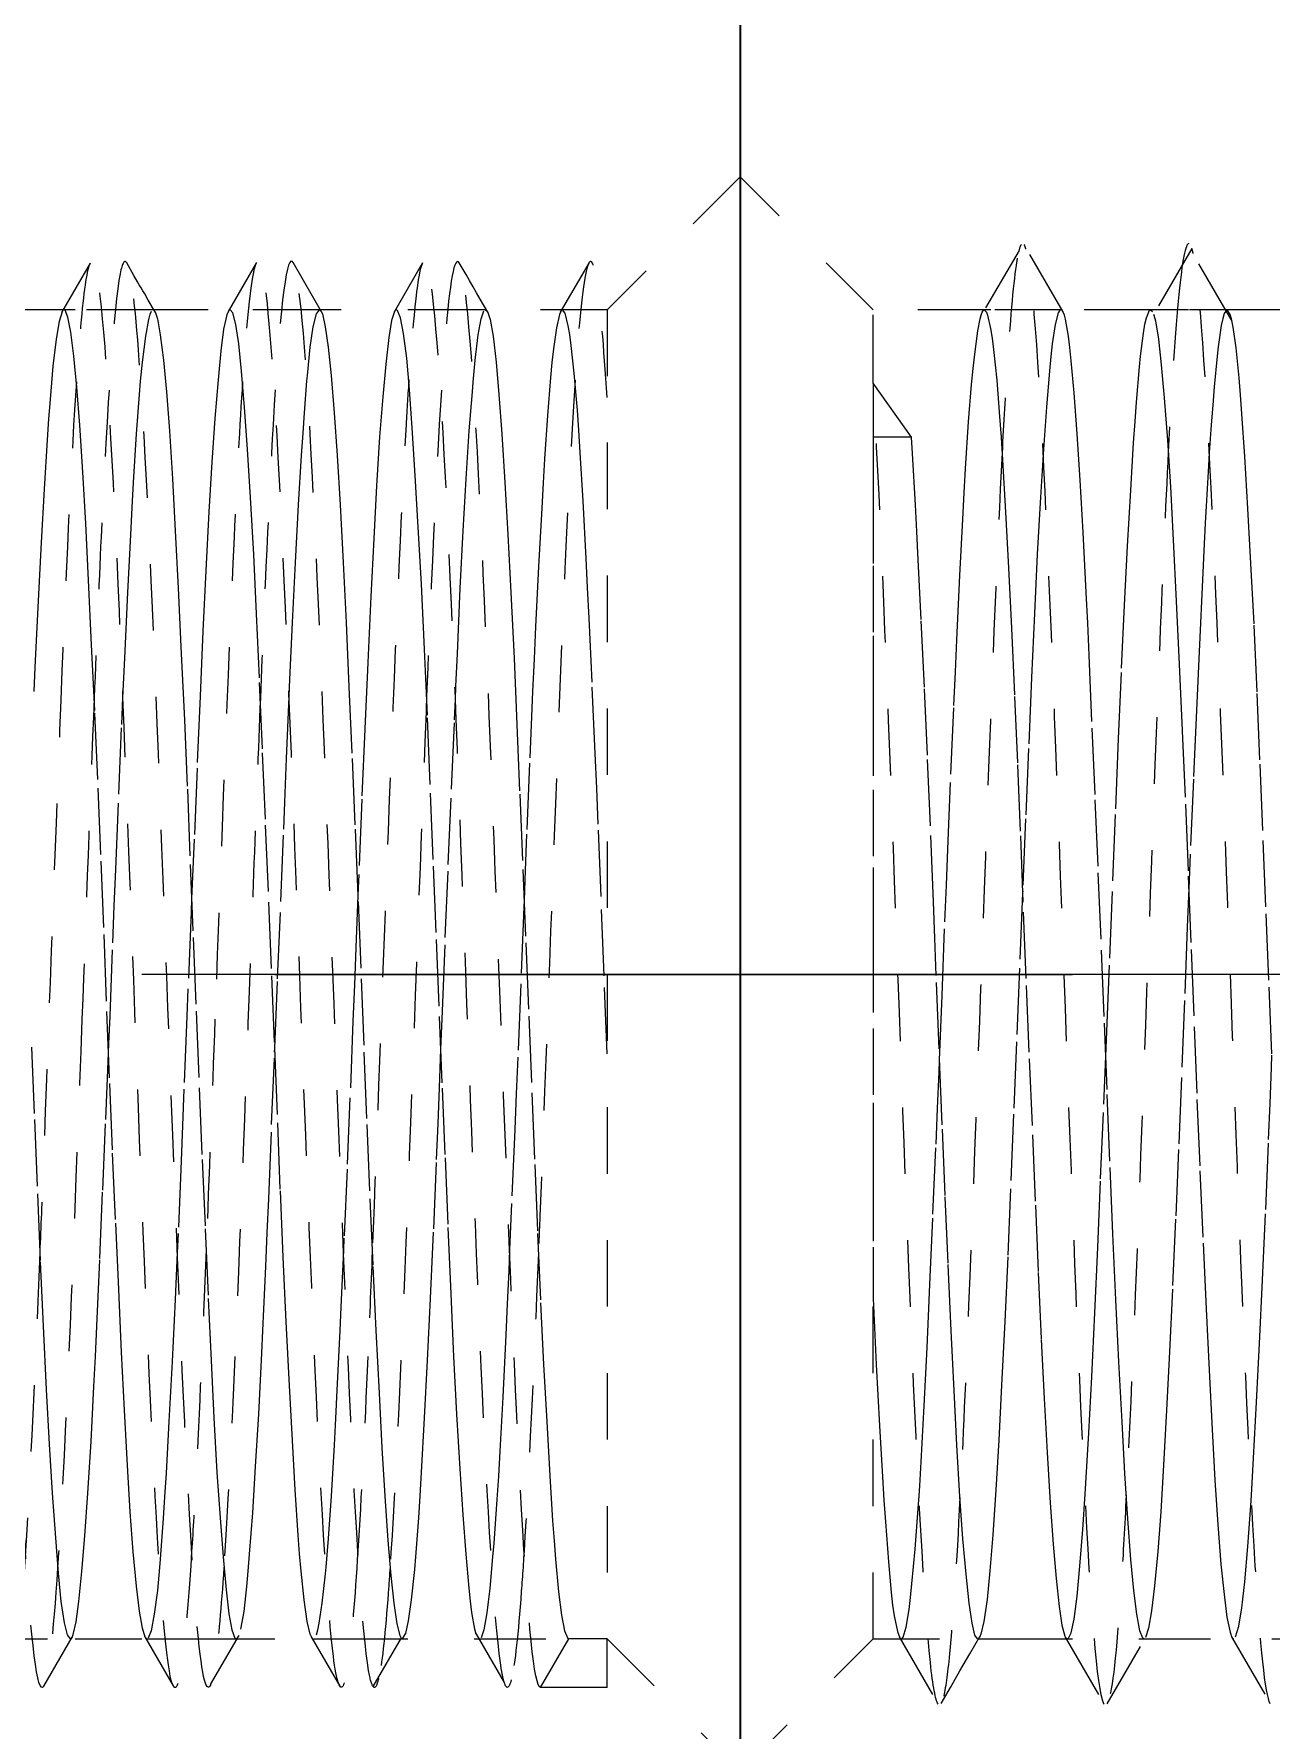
# Model space of a CAD drawing. Header units: millimetres. Extents: x -742 to 742, y -525 to 525.
# Drawn here: x -430.41 to -411.8, y -145.3 to -119.78 of the extents above; entities that cross this region are included whole.
import ezdxf

# ---------------------------------------------------------------- set-up
doc = ezdxf.new("R2010")
doc.units = ezdxf.units.MM
doc.linetypes.add('点画线', pattern=[18, 12, -2, 2, -2])
doc.linetypes.add('虚线', pattern=[2, 1, -1])
doc.layers.get('0').update_dxf_attribs({"lineweight": 35})
for name, color, linetype, lineweight in [('中心线层', 1, '点画线', 18), ('粗实线层', 7, 'Continuous', 35), ('虚线层', 6, '虚线', 18)]:
    doc.layers.add(name, color=color, linetype=linetype, lineweight=lineweight)

# ---------------------------------------------------------------- blocks, each defined once
blk = doc.blocks.new('*X8')
blk.add_line((-437.802, 60), (-437.802, -70))
at = {"layer": '虚线层', "color": 7}
for p, q in [((-435.802, -35), (-437.802, -33)), ((-435.802, -35), (-437.802, -33)), ((-434.128, -35), (-435.802, -35)), ((-434.032, -35), (-435.802, -35)), ((-435.802, -36.077), (-435.802, -35)), ((-432.971, -35), (-434.032, -35)), ((-432.971, -35), (-432.976, -35)), ((-431.626, -35), (-432.971, -35)), ((-431.345, -35), (-432.971, -35)), ((-431.058, -35), (-431.345, -35)), ((-406.042, -35), (-431.058, -35)), ((-429.127, -35), (-430.478, -35)), ((-435.802, -36.107), (-435.802, -36.077)), ((-435.224, -36.916), (-435.802, -36.107)), ((-435.224, -36.916), (-435.802, -36.916)), ((-435.802, -55), (-435.802, -49.878)), ((-437.802, -57), (-435.802, -55)), ((-437.802, -57), (-435.802, -55)), ((-435.802, -55), (-435.375, -55)), ((-435.802, -55), (-420.091, -55)), ((-434.229, -55), (-432.878, -55)), ((-431.726, -55), (-430.378, -55))]:
    blk.add_line(p, q, dxfattribs=at)
for points in [[(-433.606, -34.107), (-434.131, -35.011)], [(-432.943, -35.032), (-433.527, -34.023)], [(-431.005, -34.078), (-431.588, -35.076)], [(-430.399, -35.171), (-430.982, -34.173)], [(-434.802, -46.293), (-434.763, -45.316), (-434.721, -44.21), (-434.699, -43.656), (-434.678, -43.114), (-434.632, -41.987), (-434.586, -40.953), (-434.563, -40.45), (-434.541, -39.968), (-434.494, -38.999), (-434.451, -38.152), (-434.43, -37.757), (-434.409, -37.389), (-434.364, -36.688), (-434.319, -36.125), (-434.296, -35.882), (-434.273, -35.67), (-434.226, -35.316), (-434.192, -35.139)], [(-434.192, -35.139), (-434.182, -35.1), (-434.182, -35.098)], [(-434.182, -35.098), (-434.189, -35.111)], [(-434.182, -35.098), (-434.161, -35.037), (-434.14, -35.005)], [(-434.128, -35), (-434.095, -35.037), (-434.079, -35.08)], [(-434.079, -35.08), (-434.034, -35.28), (-434.011, -35.426), (-433.988, -35.599), (-433.941, -36.058), (-433.897, -36.607), (-433.876, -36.923), (-433.855, -37.259), (-433.81, -38.047), (-433.766, -38.883), (-433.72, -39.793), (-433.672, -40.819), (-433.628, -41.848), (-433.585, -42.915), (-433.541, -44.065), (-433.497, -45.17), (-433.452, -46.273), (-433.404, -47.415), (-433.359, -48.472), (-433.316, -49.486), (-433.271, -50.494), (-433.229, -51.383), (-433.184, -52.194), (-433.136, -52.951), (-433.091, -53.572), (-433.047, -54.088), (-433.002, -54.511), (-432.96, -54.794), (-432.916, -54.957), (-432.906, -54.978)], [(-432.992, -35.008), (-433.015, -35.045), (-433.062, -35.222), (-433.106, -35.513), (-433.127, -35.704), (-433.148, -35.92), (-433.193, -36.468), (-433.237, -37.096), (-433.243, -37.18)], [(-432.924, -35.08), (-432.947, -35.025)], [(-431.726, -55), (-431.744, -54.989), (-431.787, -54.877), (-431.835, -54.629), (-431.881, -54.272), (-431.925, -53.802), (-431.971, -53.192), (-432.013, -52.508), (-432.056, -51.733), (-432.103, -50.83), (-432.149, -49.897), (-432.194, -48.904), (-432.24, -47.809), (-432.282, -46.732), (-432.325, -45.634), (-432.371, -44.471), (-432.417, -43.372), (-432.462, -42.293), (-432.509, -41.194), (-432.552, -40.196), (-432.573, -39.714), (-432.594, -39.256), (-432.639, -38.345), (-432.684, -37.562), (-432.73, -36.869), (-432.777, -36.248), (-432.821, -35.768), (-432.842, -35.568), (-432.863, -35.4), (-432.908, -35.14), (-432.924, -35.08)], [(-431.779, -35.699), (-431.734, -35.35), (-431.711, -35.219), (-431.688, -35.12), (-431.641, -35.007)], [(-431.626, -35), (-431.597, -35.026)], [(-431.581, -35.065), (-431.576, -35.082), (-431.555, -35.167), (-431.51, -35.444), (-431.466, -35.828), (-431.42, -36.324), (-431.372, -36.96), (-431.328, -37.666), (-431.285, -38.461), (-431.241, -39.384), (-431.198, -40.332), (-431.152, -41.337), (-431.104, -42.441), (-431.059, -43.524), (-431.016, -44.625), (-430.971, -45.788), (-430.929, -46.884), (-430.884, -47.957), (-430.836, -49.046), (-430.791, -50.031), (-430.747, -50.954), (-430.702, -51.847), (-430.66, -52.61), (-430.616, -53.279), (-430.568, -53.874), (-430.522, -54.329), (-430.478, -54.67), (-430.432, -54.9), (-430.405, -54.976)], [(-430.478, -35), (-430.521, -35.059), (-430.542, -35.134), (-430.563, -35.239), (-430.608, -35.557), (-430.624, -35.699)], [(-430.411, -35.136), (-430.43, -35.07), (-430.477, -35), (-430.478, -35)], [(-430.405, -35.161), (-430.411, -35.136)], [(-429.803, -46.194), (-429.849, -45.09), (-429.894, -43.986), (-429.94, -42.838), (-429.982, -41.773), (-430.025, -40.747), (-430.071, -39.725), (-430.117, -38.82), (-430.162, -37.99), (-430.209, -37.209), (-430.252, -36.565), (-430.273, -36.278), (-430.294, -36.023), (-430.339, -35.572), (-430.384, -35.262), (-430.405, -35.161)], [(-432.302, -46.229), (-432.286, -45.859), (-432.241, -44.754), (-432.194, -43.595), (-432.151, -42.51), (-432.13, -41.975), (-432.109, -41.456), (-432.064, -40.395), (-432.019, -39.443), (-431.973, -38.559), (-431.926, -37.715), (-431.882, -37.003), (-431.861, -36.681), (-431.84, -36.389), (-431.795, -35.857), (-431.779, -35.699)], [(-430.624, -35.699), (-430.669, -36.162), (-430.692, -36.436), (-430.715, -36.732), (-430.744, -37.154)], [(-435.802, -36.107), (-435.802, -36.917), (-435.802, -37.361), (-435.802, -37.819), (-435.802, -38.852), (-435.802, -39.905), (-435.802, -40.457), (-435.802, -41.013), (-435.802, -42.224), (-435.802, -43.392), (-435.802, -43.987), (-435.802, -44.573), (-435.802, -45.815), (-435.802, -46.932), (-435.802, -47.483), (-435.802, -48.016), (-435.802, -49.107), (-435.802, -49.878)], [(-434.229, -55), (-434.271, -54.942), (-434.313, -54.762), (-434.356, -54.462), (-434.403, -54.023), (-434.449, -53.492), (-434.494, -52.857), (-434.54, -52.086), (-434.582, -51.263), (-434.625, -50.364), (-434.671, -49.348), (-434.717, -48.327), (-434.762, -47.266), (-434.809, -46.12), (-434.852, -45.016), (-434.873, -44.458), (-434.894, -43.911), (-434.939, -42.764), (-434.984, -41.702), (-435.03, -40.68), (-435.077, -39.662), (-435.121, -38.761), (-435.142, -38.335), (-435.163, -37.936), (-435.208, -37.162), (-435.224, -36.916)], [(-433.243, -37.18), (-433.283, -37.821), (-433.331, -38.677), (-433.375, -39.572), (-433.418, -40.532), (-433.462, -41.601), (-433.506, -42.66), (-433.551, -43.748), (-433.552, -43.773)], [(-430.744, -37.154), (-430.762, -37.441), (-430.806, -38.21), (-430.827, -38.63), (-430.848, -39.063), (-430.893, -40.037), (-430.937, -41.026), (-430.983, -42.063), (-431.031, -43.192), (-431.052, -43.708)], [(-433.552, -43.773), (-433.599, -44.908), (-433.644, -46.013), (-433.687, -47.105), (-433.732, -48.226), (-433.774, -49.251), (-433.819, -50.225), (-433.867, -51.179), (-433.912, -52.009), (-433.956, -52.754), (-434.001, -53.435), (-434.044, -53.976), (-434.087, -54.408), (-434.135, -54.738), (-434.181, -54.93), (-434.201, -54.976)], [(-431.052, -43.708), (-431.075, -44.29), (-431.118, -45.395), (-431.162, -46.553), (-431.206, -47.634), (-431.251, -48.683), (-431.299, -49.737), (-431.344, -50.681), (-431.387, -51.555), (-431.432, -52.387), (-431.474, -53.086), (-431.519, -53.686), (-431.567, -54.203), (-431.613, -54.578), (-431.656, -54.837), (-431.701, -54.978)], [(-435.109, -52.846), (-435.1, -52.695), (-435.078, -52.333), (-435.032, -51.494), (-434.99, -50.615), (-434.969, -50.145), (-434.947, -49.667), (-434.9, -48.609), (-434.854, -47.557), (-434.831, -47.014), (-434.809, -46.474), (-434.802, -46.293)], [(-432.611, -52.823), (-432.6, -52.656), (-432.554, -51.898), (-432.509, -51.057), (-432.463, -50.093), (-432.421, -49.111), (-432.378, -48.079), (-432.332, -46.954), (-432.302, -46.229)], [(-430.111, -52.835), (-430.078, -52.282), (-430.032, -51.437), (-429.987, -50.553), (-429.941, -49.601), (-429.894, -48.539), (-429.851, -47.485), (-429.83, -46.941), (-429.809, -46.4), (-429.802, -46.218)], [(-435.802, -49.878), (-435.753, -50.869), (-435.704, -51.792), (-435.659, -52.561), (-435.637, -52.914), (-435.616, -53.237), (-435.571, -53.84), (-435.529, -54.302), (-435.507, -54.492), (-435.484, -54.65), (-435.436, -54.889), (-435.4, -54.981)], [(-432.868, -54.997), (-432.822, -54.91), (-432.778, -54.702), (-432.732, -54.355), (-432.69, -53.907), (-432.647, -53.351), (-432.611, -52.823)], [(-435.368, -54.999), (-435.347, -54.974), (-435.302, -54.823), (-435.26, -54.555), (-435.238, -54.376), (-435.216, -54.171), (-435.168, -53.647), (-435.122, -53.039), (-435.109, -52.846)], [(-430.347, -54.968), (-430.3, -54.808), (-430.254, -54.533), (-430.209, -54.141), (-430.163, -53.609), (-430.121, -52.994), (-430.111, -52.835)], [(-435.408, -54.968), (-434.824, -55.979)], [(-434.777, -55.973), (-434.638, -55.731), (-434.567, -55.607), (-434.494, -55.481), (-434.345, -55.225), (-434.193, -54.963)], [(-432.91, -54.971), (-432.326, -55.979)], [(-432.906, -54.978), (-432.878, -55)], [(-432.278, -55.977), (-431.695, -54.968)], [(-430.411, -54.966), (-429.827, -55.975)], [(-430.405, -54.976), (-430.39, -54.995), (-430.378, -55)]]:
    blk.add_lwpolyline(points, dxfattribs=at)
for points in [[(-433.574, -34.019), (-433.585, -34.036), (-433.596, -34.066), (-433.607, -34.108)], [(-433.502, -34.088), (-433.51, -34.059), (-433.518, -34.037), (-433.526, -34.023)], [(-431.051, -34.005), (-431.101, -34.002), (-431.151, -34.257), (-431.202, -34.769)], [(-430.986, -34.153), (-430.992, -34.124), (-430.999, -34.099), (-431.005, -34.078)], [(-433.632, -34.225), (-433.638, -34.258), (-433.644, -34.294), (-433.649, -34.333)], [(-431.202, -34.769), (-431.254, -35.307), (-431.307, -36.12), (-431.36, -37.136)]]:
    blk.add_open_spline(points, degree=3, dxfattribs=at)
for points, knots in [([(-432.326, -55.979), (-432.335, -55.965), (-432.343, -55.944), (-432.447, -55.584), (-432.543, -54.275), (-432.735, -50.289), (-432.831, -47.669), (-433.022, -42.351), (-433.118, -39.729), (-433.31, -35.737), (-433.406, -34.424), (-433.502, -34.088)], [0, 0, 0, 0, 121.197322, 121.197322, 1488.766215, 1488.766215, 2856.335108, 2856.335108, 4223.904001, 4223.904001, 5591.472894, 5591.472894, 5591.472894, 5591.472894]), ([(-429.827, -55.975), (-429.902, -55.839), (-429.977, -55.123), (-430.147, -52.343), (-430.243, -50.003), (-430.435, -44.814), (-430.531, -42.04), (-430.722, -37.378), (-430.818, -35.556), (-430.937, -34.441), (-430.959, -34.281), (-430.982, -34.173)], [0, 0, 0, 0, 1088.575803, 1088.575803, 2483.780446, 2483.780446, 3878.985089, 3878.985089, 5274.189732, 5274.189732, 5602.465354, 5602.465354, 5602.465354, 5602.465354]), ([(-433.649, -34.333), (-433.696, -34.645), (-433.742, -35.171), (-433.813, -36.27), (-433.837, -36.694), (-433.861, -37.159)], [0, 0, 0, 0, 1721.228436, 1721.228436, 2607.775211, 2607.775211, 2607.775211, 2607.775211]), ([(-434.824, -55.979), (-434.862, -55.921), (-434.901, -55.713), (-435.035, -54.455), (-435.131, -52.638), (-435.322, -47.979), (-435.418, -45.206), (-435.61, -40.015), (-435.706, -37.674), (-435.802, -36.107)], [0, 0, 0, 0, 539.96301, 539.96301, 1888.023189, 1888.023189, 3236.083367, 3236.083367, 4584.143546, 4584.143546, 4584.143546, 4584.143546]), ([(-433.861, -37.159), (-433.933, -38.553), (-434.005, -40.324), (-434.172, -44.83), (-434.268, -47.614), (-434.407, -51.059), (-434.451, -52.033), (-434.494, -52.87)], [0, 0, 0, 0, 1241.150333, 1241.150333, 2896.609737, 2896.609737, 3646.520669, 3646.520669, 3646.520669, 3646.520669]), ([(-431.36, -37.136), (-431.403, -37.967), (-431.446, -38.933), (-431.585, -42.366), (-431.681, -45.15), (-431.849, -49.663), (-431.921, -51.439), (-431.993, -52.838)], [0, 0, 0, 0, 739.802819, 739.802819, 2385.274793, 2385.274793, 3621.98874, 3621.98874, 3621.98874, 3621.98874]), ([(-434.494, -52.87), (-434.547, -53.879), (-434.599, -54.687), (-434.682, -55.537), (-434.713, -55.755), (-434.743, -55.878)], [0, 0, 0, 0, 1619.364935, 1619.364935, 2565.060933, 2565.060933, 2565.060933, 2565.060933]), ([(-431.993, -52.838), (-432.016, -53.3), (-432.04, -53.721), (-432.127, -55.075), (-432.19, -55.696), (-432.253, -55.912)], [0, 0, 0, 0, 699.574381, 699.574381, 2549.015706, 2549.015706, 2549.015706, 2549.015706])]:
    blk.add_open_spline(points, degree=3, knots=knots, dxfattribs=at)
blk = doc.blocks.new('*X9')
blk.add_line((-437.802, 60), (-437.802, -70))
at = {"layer": '虚线层', "color": 7}
for p, q in [((-437.802, -33), (-439.802, -35)), ((-437.802, -33), (-439.802, -35)), ((-439.802, -35), (-485.802, -35)), ((-446.631, -35), (-447.97, -35)), ((-444.129, -35), (-445.472, -35)), ((-441.632, -35), (-442.974, -35)), ((-439.802, -35), (-440.471, -35)), ((-439.802, -35), (-439.802, -55)), ((-485.802, -55), (-439.802, -55)), ((-449.222, -55), (-447.879, -55)), ((-446.724, -55), (-445.382, -55)), ((-444.221, -55), (-442.882, -55)), ((-441.722, -55), (-440.379, -55)), ((-440.802, -55.732), (-440.379, -55)), ((-439.802, -55), (-440.379, -55)), ((-439.802, -55), (-437.802, -57)), ((-439.802, -55), (-437.802, -57)), ((-439.802, -55.732), (-439.802, -55)), ((-439.802, -55.732), (-440.802, -55.732))]:
    blk.add_line(p, q, dxfattribs=at)
for points in [[(-447.579, -34.299), (-448.007, -35.04)], [(-446.595, -35.041), (-446.704, -34.855), (-446.758, -34.763), (-446.785, -34.717), (-446.812, -34.671), (-446.839, -34.625), (-446.866, -34.578), (-446.919, -34.483), (-447.026, -34.294)], [(-445.076, -34.291), (-445.501, -35.026)], [(-444.098, -35.03), (-444.526, -34.291)], [(-442.578, -34.293), (-443.001, -35.024)], [(-441.598, -35.035), (-441.71, -34.841), (-441.765, -34.746), (-441.819, -34.654), (-441.871, -34.562), (-441.923, -34.472), (-442.025, -34.295)], [(-440.078, -34.297), (-440.506, -35.038)], [(-448.461, -46.095), (-448.416, -47.186), (-448.372, -48.304), (-448.329, -49.326), (-448.286, -50.295), (-448.239, -51.244), (-448.193, -52.068), (-448.148, -52.806), (-448.102, -53.479), (-448.06, -54.012), (-448.017, -54.436), (-447.971, -54.756), (-447.925, -54.939), (-447.879, -55)], [(-448, -35.028), (-448.001, -35.03), (-448.046, -35.176), (-448.092, -35.443), (-448.139, -35.849), (-448.182, -36.35), (-448.204, -36.643), (-448.225, -36.957), (-448.27, -37.701), (-448.314, -38.5), (-448.36, -39.379), (-448.408, -40.377), (-448.424, -40.744)], [(-446.751, -54.975), (-446.793, -54.838), (-446.836, -54.58), (-446.881, -54.205), (-446.929, -53.689), (-446.974, -53.089), (-447.018, -52.391), (-447.062, -51.559), (-447.105, -50.685), (-447.149, -49.742), (-447.196, -48.688), (-447.242, -47.639), (-447.287, -46.558), (-447.332, -45.401), (-447.374, -44.295), (-447.417, -43.198), (-447.464, -42.068), (-447.51, -41.03), (-447.556, -40.041), (-447.601, -39.067), (-447.643, -38.214), (-447.686, -37.445), (-447.733, -36.735), (-447.778, -36.164), (-447.824, -35.701), (-447.87, -35.337), (-447.913, -35.112), (-447.955, -35.008), (-447.97, -35)], [(-446.819, -36.074), (-446.791, -35.788), (-446.742, -35.399), (-446.698, -35.149), (-446.676, -35.068), (-446.655, -35.019)], [(-446.602, -35.03), (-446.567, -35.136), (-446.523, -35.378), (-446.475, -35.759), (-446.429, -36.237), (-446.385, -36.822), (-446.341, -37.546), (-446.298, -38.327), (-446.254, -39.191), (-446.207, -40.175), (-446.161, -41.171), (-446.116, -42.215), (-446.072, -43.348), (-446.029, -44.447), (-445.986, -45.553), (-445.939, -46.709), (-445.893, -47.786), (-445.848, -48.829), (-445.802, -49.876), (-445.76, -50.81), (-445.717, -51.673), (-445.671, -52.493), (-445.625, -53.178), (-445.579, -53.764), (-445.533, -54.263), (-445.491, -54.623), (-445.448, -54.864), (-445.402, -54.988), (-445.383, -55)], [(-445.497, -35.019), (-445.524, -35.079), (-445.57, -35.292), (-445.613, -35.617), (-445.655, -36.056), (-445.701, -36.635), (-445.746, -37.291), (-445.792, -38.042), (-445.839, -38.922), (-445.882, -39.836), (-445.904, -40.322), (-445.925, -40.814), (-445.97, -41.896), (-446.014, -42.965), (-446.052, -43.862)], [(-444.246, -54.978), (-444.267, -54.93), (-444.312, -54.739), (-444.361, -54.41), (-444.406, -53.979), (-444.427, -53.72), (-444.448, -53.438), (-444.493, -52.758), (-444.536, -52.014), (-444.581, -51.184), (-444.629, -50.23), (-444.674, -49.257), (-444.718, -48.231), (-444.762, -47.111), (-444.805, -46.019), (-444.849, -44.914), (-444.896, -43.754), (-444.942, -42.666), (-444.987, -41.607), (-445.032, -40.538), (-445.074, -39.577), (-445.117, -38.682), (-445.164, -37.825), (-445.21, -37.1), (-445.256, -36.471), (-445.301, -35.923), (-445.343, -35.515), (-445.386, -35.223), (-445.433, -35.046), (-445.472, -35)], [(-444.318, -36.072), (-444.31, -35.988), (-444.267, -35.565), (-444.223, -35.257), (-444.175, -35.061), (-444.129, -35), (-444.129, -35)], [(-444.129, -35), (-444.101, -35.025)], [(-444.101, -35.025), (-444.085, -35.061), (-444.041, -35.257), (-443.998, -35.565), (-443.954, -35.988), (-443.907, -36.552), (-443.861, -37.195), (-443.816, -37.933), (-443.772, -38.802), (-443.729, -39.706), (-443.686, -40.675), (-443.639, -41.751), (-443.593, -42.815), (-443.548, -43.906), (-443.502, -45.067), (-443.46, -46.171), (-443.417, -47.26), (-443.371, -48.376), (-443.325, -49.394), (-443.279, -50.359), (-443.233, -51.303), (-443.19, -52.122), (-443.148, -52.853), (-443.102, -53.519), (-443.057, -54.045), (-443.011, -54.461), (-442.964, -54.773), (-442.921, -54.947), (-442.9, -54.989)], [(-443.001, -35.025), (-443.043, -35.162), (-443.086, -35.42), (-443.133, -35.818), (-443.178, -36.312), (-443.224, -36.911), (-443.27, -37.648), (-443.313, -38.442), (-443.355, -39.316), (-443.401, -40.309), (-443.446, -41.313), (-443.492, -42.362), (-443.539, -43.499), (-443.552, -43.811)], [(-443.001, -35.024), (-443.005, -35.032)], [(-441.772, -54.926), (-441.793, -54.852), (-441.836, -54.602), (-441.858, -54.431), (-441.879, -54.234), (-441.923, -53.726), (-441.967, -53.134), (-442.012, -52.442), (-442.061, -51.616), (-442.106, -50.748), (-442.127, -50.283), (-442.148, -49.809), (-442.193, -48.759), (-442.236, -47.712), (-442.281, -46.633), (-442.329, -45.477), (-442.374, -44.371), (-442.418, -43.273), (-442.462, -42.141), (-442.505, -41.101), (-442.549, -40.108), (-442.596, -39.129), (-442.642, -38.271), (-442.687, -37.495), (-442.732, -36.779), (-442.774, -36.2), (-442.817, -35.73), (-442.864, -35.357), (-442.91, -35.124), (-442.956, -35.011), (-442.974, -35)], [(-441.817, -36.092), (-441.785, -35.759), (-441.741, -35.378), (-441.698, -35.136), (-441.654, -35.015)], [(-441.632, -35), (-441.607, -35.019), (-441.603, -35.026)], [(-441.603, -35.026), (-441.561, -35.149), (-441.516, -35.399), (-441.472, -35.788), (-441.429, -36.274), (-441.386, -36.867), (-441.339, -37.597), (-441.293, -38.384), (-441.248, -39.253), (-441.202, -40.242), (-441.16, -41.242), (-441.117, -42.288), (-441.071, -43.424), (-441.025, -44.524), (-440.979, -45.629), (-440.933, -46.784), (-440.89, -47.859), (-440.848, -48.9), (-440.802, -49.943), (-440.757, -50.872), (-440.711, -51.73), (-440.664, -52.543), (-440.621, -53.222), (-440.6, -53.526), (-440.579, -53.8), (-440.533, -54.292), (-440.489, -54.643), (-440.443, -54.877), (-440.395, -54.992), (-440.379, -55)], [(-440.498, -35.025), (-440.517, -35.07), (-440.564, -35.274), (-440.61, -35.59), (-440.633, -35.794), (-440.656, -36.022), (-440.701, -36.593), (-440.743, -37.243), (-440.765, -37.606), (-440.786, -37.987), (-440.833, -38.862), (-440.878, -39.771), (-440.901, -40.254), (-440.924, -40.744), (-440.97, -41.823), (-441.013, -42.89), (-441.034, -43.438), (-441.051, -43.888)], [(-439.802, -46.195), (-439.847, -45.021), (-439.893, -43.83), (-439.936, -42.74), (-439.958, -42.201), (-439.98, -41.679), (-440.029, -40.606), (-440.074, -39.641), (-440.096, -39.179), (-440.118, -38.742), (-440.162, -37.879), (-440.205, -37.147), (-440.227, -36.814), (-440.249, -36.512), (-440.296, -35.955), (-440.342, -35.54), (-440.365, -35.374), (-440.387, -35.24), (-440.432, -35.053), (-440.471, -35)], [(-447.086, -40.834), (-447.058, -40.242), (-447.011, -39.253), (-446.967, -38.385), (-446.945, -37.977), (-446.924, -37.597), (-446.88, -36.867), (-446.836, -36.274), (-446.819, -36.074)], [(-444.586, -40.826), (-444.58, -40.675), (-444.536, -39.706), (-444.491, -38.802), (-444.442, -37.933), (-444.398, -37.195), (-444.376, -36.859), (-444.355, -36.552), (-444.318, -36.072)], [(-442.084, -40.864), (-442.076, -40.663), (-442.055, -40.175), (-442.01, -39.19), (-441.967, -38.327), (-441.923, -37.546), (-441.875, -36.822), (-441.829, -36.237), (-441.817, -36.092)], [(-444.801, -46.108), (-444.758, -45.067), (-444.71, -43.906), (-444.667, -42.815), (-444.645, -42.275), (-444.624, -41.751), (-444.586, -40.826)], [(-447.279, -45.629), (-447.236, -44.524), (-447.215, -43.968), (-447.194, -43.424), (-447.148, -42.288), (-447.104, -41.242), (-447.086, -40.834)], [(-442.302, -46.125), (-442.28, -45.553), (-442.236, -44.447), (-442.191, -43.348), (-442.142, -42.215), (-442.098, -41.171), (-442.084, -40.864)], [(-446.052, -43.862), (-446.06, -44.058), (-446.108, -45.22), (-446.124, -45.629)], [(-443.552, -43.811), (-443.582, -44.6), (-443.604, -45.158), (-443.625, -45.706), (-443.67, -46.859), (-443.714, -47.933), (-443.76, -48.97), (-443.768, -49.151)], [(-441.051, -43.888), (-441.055, -43.982), (-441.101, -45.144), (-441.146, -46.247), (-441.169, -46.798), (-441.192, -47.335), (-441.239, -48.447), (-441.269, -49.142)], [(-447.301, -46.182), (-447.295, -46.038), (-447.279, -45.629)], [(-446.124, -45.629), (-446.167, -46.728), (-446.189, -47.274), (-446.21, -47.805), (-446.255, -48.9), (-446.267, -49.183)], [(-447.851, -54.977), (-447.833, -54.933), (-447.791, -54.744), (-447.748, -54.436), (-447.702, -53.987), (-447.657, -53.448), (-447.611, -52.806), (-447.564, -52.027), (-447.521, -51.199), (-447.5, -50.752), (-447.479, -50.294), (-447.433, -49.274), (-447.389, -48.249), (-447.343, -47.185), (-447.301, -46.182)], [(-444.979, -50.359), (-444.936, -49.394), (-444.915, -48.887), (-444.893, -48.376), (-444.848, -47.26), (-444.804, -46.171), (-444.801, -46.108)], [(-442.679, -53.764), (-442.636, -53.178), (-442.615, -52.845), (-442.593, -52.493), (-442.548, -51.673), (-442.504, -50.81), (-442.458, -49.876), (-442.41, -48.83), (-442.367, -47.786), (-442.345, -47.247), (-442.324, -46.709), (-442.302, -46.125)], [(-446.267, -49.183), (-446.299, -49.893), (-446.345, -50.826), (-446.393, -51.729), (-446.437, -52.505), (-446.458, -52.862), (-446.479, -53.189), (-446.524, -53.8), (-446.534, -53.924)], [(-443.768, -49.151), (-443.808, -50.009), (-443.824, -50.359)], [(-441.269, -49.142), (-441.282, -49.463), (-441.304, -49.955), (-441.325, -50.424), (-441.37, -51.363), (-441.414, -52.175), (-441.437, -52.552), (-441.46, -52.901), (-441.508, -53.559), (-441.524, -53.764)], [(-445.311, -54.852), (-445.264, -54.586), (-445.221, -54.212), (-445.2, -53.981), (-445.179, -53.726), (-445.133, -53.1), (-445.089, -52.403), (-445.043, -51.616), (-444.995, -50.701), (-444.979, -50.359)], [(-443.824, -50.359), (-443.867, -51.259), (-443.889, -51.684), (-443.91, -52.082), (-443.955, -52.853), (-443.999, -53.489), (-444.035, -53.918)], [(-442.832, -54.918), (-442.789, -54.726), (-442.743, -54.41), (-442.695, -53.954), (-442.679, -53.764)], [(-441.524, -53.764), (-441.567, -54.242), (-441.589, -54.44), (-441.61, -54.607), (-441.655, -54.864), (-441.699, -54.985)], [(-446.534, -53.924), (-446.567, -54.271), (-446.613, -54.628), (-446.661, -54.877), (-446.706, -54.989)], [(-444.035, -53.918), (-444.045, -54.021), (-444.093, -54.461), (-444.137, -54.761), (-444.158, -54.867), (-444.179, -54.941)], [(-448.276, -55.71), (-447.849, -54.972)], [(-447.879, -55), (-447.879, -55), (-447.851, -54.977)], [(-446.755, -54.968), (-446.328, -55.707)], [(-446.748, -54.98), (-446.748, -54.98), (-446.751, -54.975)], [(-446.724, -55), (-446.727, -55), (-446.748, -54.98)], [(-445.766, -55.685), (-445.369, -54.999)], [(-445.369, -54.999), (-445.366, -54.994)], [(-445.366, -54.994), (-445.338, -54.946)], [(-444.253, -54.967), (-443.825, -55.708)], [(-443.321, -55.716), (-442.895, -54.981)], [(-442.9, -54.989), (-442.9, -54.989), (-442.882, -55)], [(-442.879, -55), (-442.833, -54.923), (-442.832, -54.918)], [(-441.775, -54.92), (-441.349, -55.655)]]:
    blk.add_lwpolyline(points, dxfattribs=at)
for points, knots in [([(-448.276, -55.71), (-448.276, -55.711), (-448.276, -55.711), (-448.372, -55.874), (-448.468, -55.068), (-448.66, -51.89), (-448.756, -49.556), (-448.947, -44.463), (-449.043, -41.767), (-449.235, -37.305), (-449.331, -35.594), (-449.461, -34.506), (-449.495, -34.339), (-449.53, -34.289)], [0, 0, 0, 0, 2.844773, 2.844773, 1569.087826, 1569.087826, 3135.33088, 3135.33088, 4701.573933, 4701.573933, 6267.816987, 6267.816987, 6828.730702, 6828.730702, 6828.730702, 6828.730702]), ([(-447.579, -34.299), (-447.624, -34.382), (-447.669, -34.667), (-447.738, -35.41), (-447.762, -35.722), (-447.786, -36.083)], [0, 0, 0, 0, 1757.473875, 1757.473875, 2694.297335, 2694.297335, 2694.297335, 2694.297335]), ([(-446.328, -55.707), (-446.407, -55.561), (-446.485, -54.785), (-446.66, -51.89), (-446.756, -49.556), (-446.947, -44.463), (-447.043, -41.767), (-447.235, -37.305), (-447.331, -35.594), (-447.477, -34.369), (-447.528, -34.206), (-447.579, -34.299)], [0, 0, 0, 0, 1099.976177, 1099.976177, 2438.670917, 2438.670917, 3777.365657, 3777.365657, 5116.060397, 5116.060397, 5825.458565, 5825.458565, 5825.458565, 5825.458565]), ([(-447.028, -34.292), (-447.061, -34.238), (-447.094, -34.292), (-447.222, -34.945), (-447.318, -36.375), (-447.449, -39.165), (-447.483, -39.981), (-447.518, -40.843)], [0, 0, 0, 0, 756.055226, 756.055226, 2957.892604, 2957.892604, 3755.152695, 3755.152695, 3755.152695, 3755.152695]), ([(-445.765, -55.685), (-445.836, -55.852), (-445.906, -55.521), (-446.072, -53.607), (-446.168, -51.641), (-446.36, -46.882), (-446.456, -44.148), (-446.647, -39.218), (-446.743, -37.081), (-446.902, -34.896), (-446.965, -34.396), (-447.028, -34.292)], [0, 0, 0, 0, 969.61172, 969.61172, 2290.24656, 2290.24656, 3610.881399, 3610.881399, 4931.516238, 4931.516238, 5798.6785, 5798.6785, 5798.6785, 5798.6785]), ([(-445.076, -34.291), (-445.093, -34.318), (-445.11, -34.373), (-445.18, -34.728), (-445.233, -35.287), (-445.286, -36.081)], [0, 0, 0, 0, 642.675647, 642.675647, 2678.305798, 2678.305798, 2678.305798, 2678.305798]), ([(-443.825, -55.707), (-443.876, -55.626), (-443.926, -55.291), (-444.072, -53.607), (-444.168, -51.641), (-444.36, -46.882), (-444.456, -44.148), (-444.647, -39.218), (-444.743, -37.081), (-444.918, -34.674), (-444.997, -34.163), (-445.076, -34.291)], [0, 0, 0, 0, 697.834979, 697.834979, 2024.41909, 2024.41909, 3351.003201, 3351.003201, 4677.587312, 4677.587312, 5772.058056, 5772.058056, 5772.058056, 5772.058056]), ([(-444.526, -34.291), (-444.53, -34.283), (-444.535, -34.277), (-444.635, -34.192), (-444.731, -35.079), (-444.89, -37.833), (-444.954, -39.257), (-445.018, -40.842)], [0, 0, 0, 0, 102.432785, 102.432785, 2280.1213, 2280.1213, 3731.501078, 3731.501078, 3731.501078, 3731.501078]), ([(-443.321, -55.716), (-443.344, -55.687), (-443.367, -55.607), (-443.485, -54.908), (-443.581, -53.405), (-443.772, -49.211), (-443.868, -46.57), (-444.06, -41.409), (-444.156, -38.951), (-444.343, -35.486), (-444.434, -34.455), (-444.526, -34.291)], [0, 0, 0, 0, 322.801573, 322.801573, 1694.840672, 1694.840672, 3066.879771, 3066.879771, 4438.91887, 4438.91887, 5746.42083, 5746.42083, 5746.42083, 5746.42083]), ([(-441.349, -55.655), (-441.362, -55.613), (-441.376, -55.553), (-441.485, -54.908), (-441.581, -53.405), (-441.772, -49.211), (-441.868, -46.57), (-442.06, -41.409), (-442.156, -38.951), (-442.347, -35.402), (-442.443, -34.355), (-442.552, -34.262), (-442.565, -34.269), (-442.578, -34.293)], [0, 0, 0, 0, 220.114502, 220.114502, 1797.742146, 1797.742146, 3375.36979, 3375.36979, 4952.997434, 4952.997434, 6530.625078, 6530.625078, 6744.136519, 6744.136519, 6744.136519, 6744.136519]), ([(-442.025, -34.295), (-442.096, -34.172), (-442.168, -34.562), (-442.332, -36.576), (-442.424, -38.507), (-442.517, -40.813)], [0, 0, 0, 0, 1157.238031, 1157.238031, 2661.112413, 2661.112413, 2661.112413, 2661.112413]), ([(-440.802, -55.732), (-440.898, -55.732), (-440.993, -54.764), (-441.185, -51.336), (-441.281, -48.917), (-441.472, -43.773), (-441.568, -41.112), (-441.76, -36.824), (-441.856, -35.25), (-441.976, -34.44), (-442.001, -34.337), (-442.025, -34.295)], [0, 0, 0, 0, 1352.7909, 1352.7909, 2705.5818, 2705.5818, 4058.3727, 4058.3727, 5411.163601, 5411.163601, 5757.286881, 5757.286881, 5757.286881, 5757.286881]), ([(-440.078, -34.297), (-440.132, -34.395), (-440.185, -34.779), (-440.254, -35.624), (-440.269, -35.832), (-440.285, -36.059)], [0, 0, 0, 0, 2064.018676, 2064.018676, 2647.732225, 2647.732225, 2647.732225, 2647.732225]), ([(-439.802, -36.322), (-439.852, -35.531), (-439.902, -34.942), (-439.994, -34.322), (-440.036, -34.221), (-440.078, -34.297)], [0, 0, 0, 0, 1436.401107, 1436.401107, 2647.293949, 2647.293949, 2647.293949, 2647.293949]), ([(-445.286, -36.081), (-445.329, -36.72), (-445.371, -37.51), (-445.51, -40.472), (-445.606, -43.084), (-445.702, -45.675)], [0, 0, 0, 0, 825.402744, 825.402744, 2676.942924, 2676.942924, 2676.942924, 2676.942924]), ([(-442.784, -36.052), (-442.798, -36.261), (-442.812, -36.488), (-442.922, -38.384), (-443.018, -40.762), (-443.188, -45.293), (-443.262, -47.334), (-443.335, -49.169)], [0, 0, 0, 0, 285.6889, 285.6889, 2225.203327, 2225.203327, 3718.470015, 3718.470015, 3718.470015, 3718.470015]), ([(-440.285, -36.059), (-440.365, -37.266), (-440.446, -39.021), (-440.622, -43.46), (-440.718, -46.197), (-440.821, -48.823), (-440.829, -49.007), (-440.836, -49.19)], [0, 0, 0, 0, 1625.006699, 1625.006699, 3555.884287, 3555.884287, 3703.702553, 3703.702553, 3703.702553, 3703.702553]), ([(-448.002, -40.432), (-448.098, -42.782), (-448.193, -45.507), (-448.305, -48.401), (-448.32, -48.797), (-448.336, -49.184)], [0, 0, 0, 0, 2308.797284, 2308.797284, 2684.06547, 2684.06547, 2684.06547, 2684.06547]), ([(-442.517, -40.813), (-442.52, -40.891), (-442.523, -40.97), (-442.622, -43.46), (-442.718, -46.197), (-442.899, -50.796), (-442.984, -52.675), (-443.069, -53.946)], [0, 0, 0, 0, 63.575168, 63.575168, 1992.414037, 1992.414037, 3701.308229, 3701.308229, 3701.308229, 3701.308229]), ([(-445.018, -40.842), (-445.05, -41.635), (-445.082, -42.468), (-445.21, -45.882), (-445.306, -48.56), (-445.402, -50.752)], [0, 0, 0, 0, 665.944761, 665.944761, 2662.644215, 2662.644215, 2662.644215, 2662.644215]), ([(-447.702, -45.675), (-447.798, -48.266), (-447.893, -50.757), (-448.015, -53.09), (-448.041, -53.538), (-448.068, -53.928)], [0, 0, 0, 0, 2095.964254, 2095.964254, 2668.479162, 2668.479162, 2668.479162, 2668.479162]), ([(-448.336, -49.184), (-448.416, -51.175), (-448.496, -52.9), (-448.66, -55.268), (-448.743, -55.845), (-448.826, -55.711)], [0, 0, 0, 0, 1307.166099, 1307.166099, 2662.600833, 2662.600833, 2662.600833, 2662.600833]), ([(-445.834, -49.143), (-445.886, -50.425), (-445.937, -51.603), (-446.01, -52.989), (-446.031, -53.355), (-446.052, -53.685)], [0, 0, 0, 0, 1883.172866, 1883.172866, 2645.429941, 2645.429941, 2645.429941, 2645.429941]), ([(-446.052, -53.685), (-446.127, -54.868), (-446.202, -55.584), (-446.294, -55.74), (-446.311, -55.738), (-446.328, -55.707)], [0, 0, 0, 0, 2145.446731, 2145.446731, 2634.692344, 2634.692344, 2634.692344, 2634.692344]), ([(-443.551, -53.671), (-443.597, -54.401), (-443.643, -54.959), (-443.734, -55.649), (-443.78, -55.781), (-443.825, -55.707)], [0, 0, 0, 0, 1318.032677, 1318.032677, 2618.76491, 2618.76491, 2618.76491, 2618.76491]), ([(-445.567, -53.922), (-445.608, -54.53), (-445.648, -55), (-445.715, -55.499), (-445.74, -55.624), (-445.765, -55.685)], [0, 0, 0, 0, 1615.950548, 1615.950548, 2630.293191, 2630.293191, 2630.293191, 2630.293191])]:
    blk.add_open_spline(points, degree=3, knots=knots, dxfattribs=at)
for points in [[(-442.578, -34.293), (-442.647, -34.42), (-442.715, -35.031), (-442.784, -36.052)], [(-447.786, -36.083), (-447.858, -37.163), (-447.93, -38.672), (-448.002, -40.432)], [(-447.518, -40.843), (-447.579, -42.361), (-447.64, -44.023), (-447.702, -45.675)], [(-445.702, -45.675), (-445.746, -46.871), (-445.79, -48.045), (-445.834, -49.143)], [(-443.335, -49.169), (-443.357, -49.717), (-443.379, -50.247), (-443.402, -50.752)], [(-440.836, -49.19), (-440.908, -50.973), (-440.98, -52.536), (-441.051, -53.679)], [(-445.402, -50.752), (-445.457, -52.015), (-445.512, -53.096), (-445.567, -53.922)], [(-443.402, -50.752), (-443.451, -51.891), (-443.501, -52.881), (-443.551, -53.671)], [(-441.051, -53.679), (-441.068, -53.944), (-441.085, -54.187), (-441.102, -54.405)], [(-448.068, -53.928), (-448.137, -54.963), (-448.207, -55.59), (-448.276, -55.71)], [(-443.069, -53.946), (-443.08, -54.109), (-443.091, -54.262), (-443.102, -54.405)], [(-443.102, -54.405), (-443.147, -54.996), (-443.192, -55.393), (-443.237, -55.588)], [(-441.102, -54.405), (-441.149, -55.025), (-441.197, -55.432), (-441.244, -55.615)], [(-443.244, -55.615), (-443.27, -55.715), (-443.296, -55.75), (-443.321, -55.716)], [(-443.237, -55.588), (-443.24, -55.598), (-443.242, -55.607), (-443.244, -55.615)], [(-441.244, -55.615), (-441.279, -55.751), (-441.314, -55.766), (-441.349, -55.655)]]:
    blk.add_open_spline(points, degree=3, dxfattribs=at)
blk = doc.blocks.new('*X7')
at = {"layer": '中心线层'}
for p, q in [((-434.702, -45), (-490.901, -45)), ((-434.802, -45), (-490.802, -45)), ((-444.802, -45), (-432.802, -45)), ((-444.802, -45), (-432.802, -45)), ((-430.802, -45), (-442.802, -45)), ((-430.802, -45), (-442.802, -45)), ((-384.802, -45), (-440.802, -45))]:
    blk.add_line(p, q, dxfattribs=at)
at = {"color": 0, "linetype": 'ByBlock'}
for name in ['*X9', '*X8']:
    blk.add_blockref(name, (0, 0), dxfattribs=at)

msp = doc.modelspace()

# ---------------------------------------------------------------- block references
at = {"layer": '粗实线层'}
msp.add_blockref('*X7', (18.013, -88.929), dxfattribs=at)

doc.saveas('drawing.dxf')
